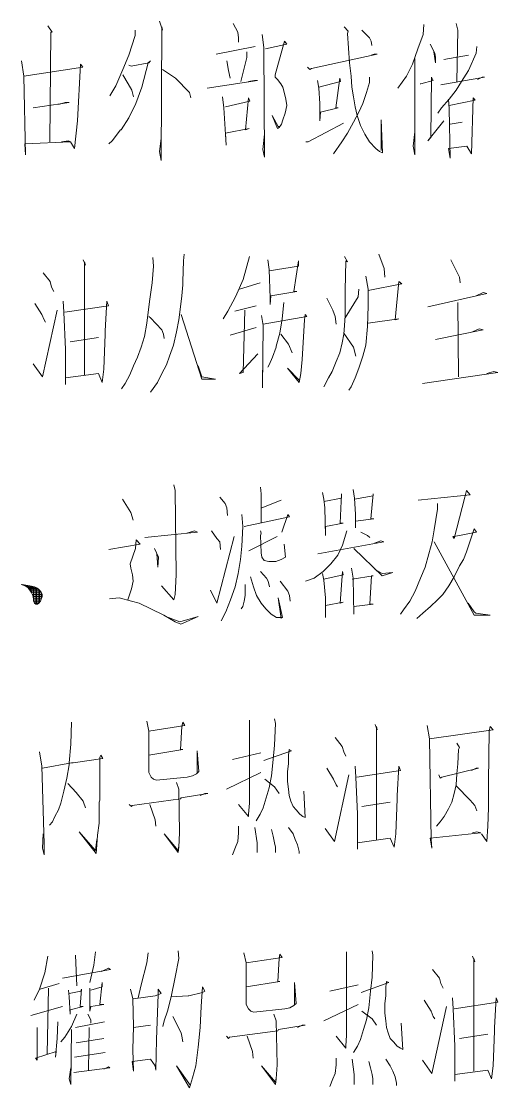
# Model space of a CAD drawing. Header units: millimetres. Extents: x 0 to 829, y 0 to 586.
# Drawn here: x 317.01 to 333.9, y 511.65 to 549.44 of the extents above; entities that cross this region are included whole.
import ezdxf

# ---------------------------------------------------------------- set-up
doc = ezdxf.new("R2010")
doc.units = ezdxf.units.MM

msp = doc.modelspace()

# ---------------------------------------------------------------- linework, layer by layer
at = {"color": 0, "lineweight": 0}
for points in [[(317.940972, 549.285583), (318.10325, 549.05275), (318.050333, 549.05275), (318.022111, 545.172194)], [(321.909722, 549.440806), (322.015556, 549.130361), (321.990861, 549.246778), (321.962639, 544.5125), (321.909722, 544.822944), (321.962639, 545.288611)], [(324.51675, 549.363194), (324.679028, 549.05275), (324.70725, 548.858722), (324.70725, 548.7035)], [(328.457278, 549.246778), (328.591333, 549.091556), (328.566639, 549.013944), (328.647778, 547.966194), (328.700694, 547.500528), (328.728917, 547.112472), (328.781833, 546.763222), (328.838278, 546.413972), (328.919417, 546.103528), (329.028778, 545.754278), (329.191056, 545.443833), (329.353333, 545.172194), (329.572056, 544.939361), (329.706111, 544.822944), (329.815472, 544.784139), (329.762556, 545.948306), (329.762556, 544.86175)], [(331.283028, 549.324389), (331.254806, 548.975139), (331.064306, 548.470667), (330.873806, 547.927389), (330.658611, 547.500528), (330.35875, 547.073667)], [(332.4225, 549.363194), (332.478944, 549.130361), (332.450722, 547.3065)], [(321.038361, 549.130361), (321.038361, 548.936333), (320.823167, 548.237833), (320.604444, 547.733361), (320.361028, 547.151278), (320.142306, 546.802028)], [(325.550389, 548.975139), (325.603306, 548.509472), (325.631528, 544.628917), (325.575083, 544.900556), (325.631528, 545.443833)], [(329.081694, 549.130361), (329.353333, 548.858722), (329.40625, 548.742306), (329.434472, 548.587083)], [(323.920556, 548.276639), (325.303444, 548.548278)], [(325.65975, 548.470667), (326.418222, 548.625889), (326.337083, 548.742306), (326.012528, 547.539333), (326.012528, 547.461722), (326.093667, 547.384111), (326.203028, 547.228889), (326.284167, 547.112472), (326.337083, 546.879639), (326.39, 546.685611), (326.418222, 546.452778), (326.365306, 546.181139), (326.284167, 545.948306), (326.227722, 545.793083), (326.146583, 545.676667), (326.093667, 545.637861), (325.903167, 546.103528), (326.118361, 545.715472), (326.174806, 545.715472)], [(331.498222, 548.625889), (331.664028, 548.315444), (331.688722, 548.160222), (331.688722, 547.966194), (331.635806, 548.35425)], [(333.156278, 548.548278), (333.131583, 548.315444), (332.859944, 547.694556), (332.613, 547.3065), (332.4225, 546.996056), (332.179083, 546.685611), (331.907444, 546.375167), (331.769861, 546.181139)], [(317.016694, 548.043806), (317.097833, 547.500528), (317.154278, 544.706528), (317.126056, 545.094583), (318.755889, 545.172194), (318.67475, 545.211), (318.431333, 545.172194), (318.755889, 545.172194), (318.893472, 544.939361), (319.002833, 545.9095), (319.108667, 547.927389), (319.189806, 547.810972), (317.097833, 547.500528)], [(320.823167, 547.888583), (320.904306, 547.849778), (321.528722, 547.966194), (321.581639, 548.043806), (321.5005, 547.966194), (321.281778, 547.112472), (321.066583, 546.530389), (320.823167, 546.025917), (320.551528, 545.599056), (320.523306, 545.599056), (320.223444, 545.211), (320.114083, 545.094583)], [(324.298028, 548.043806), (324.354472, 547.694556), (324.407389, 547.422917)], [(325.007111, 548.35425), (325.007111, 548.160222), (324.788389, 547.3065)], [(327.152, 547.810972), (327.233139, 547.733361), (327.289583, 547.772167), (329.624972, 548.276639), (329.515611, 548.276639), (329.40625, 548.237833)], [(330.954944, 548.121417), (330.954944, 544.706528), (330.902028, 545.016972), (330.954944, 545.521444)], [(332.859944, 548.237833), (331.988583, 548.082611)], [(322.015556, 547.733361), (322.477694, 547.422917), (322.968056, 546.918444), (323.020972, 546.724417)], [(320.604444, 547.539333), (320.794944, 547.228889), (320.929, 546.996056), (320.985444, 546.763222)], [(323.592472, 547.073667), (325.384583, 547.345306), (325.27875, 547.345306), (325.060028, 547.3065)], [(327.504778, 547.345306), (327.561222, 547.073667), (327.585917, 546.530389), (327.585917, 545.9095), (327.614139, 546.219944), (328.238556, 546.375167), (328.157417, 546.375167), (328.295, 547.422917), (328.319694, 547.3065), (327.561222, 547.112472)], [(329.353333, 547.461722), (329.353333, 547.267694), (329.243972, 546.918444), (329.109917, 546.530389), (328.972333, 546.219944), (328.781833, 545.870694), (328.566639, 545.482639), (328.376139, 545.172194), (328.076278, 544.745333)], [(331.145444, 547.228889), (331.173667, 547.228889), (331.607583, 547.345306), (331.554667, 547.461722), (331.526444, 545.327417), (331.417083, 545.211), (331.988583, 545.9095)], [(331.879222, 547.190083), (333.427917, 547.461722), (333.346778, 547.461722), (333.1845, 547.384111)], [(317.425917, 546.375167), (318.702972, 546.569194), (318.565389, 546.569194), (318.321972, 546.491583)], [(324.13575, 546.763222), (324.192194, 546.375167), (324.273333, 545.055778), (324.245111, 545.482639), (325.08825, 545.637861), (324.950667, 545.599056), (325.060028, 546.724417), (325.112944, 546.608), (324.245111, 546.413972)], [(332.150861, 546.685611), (332.179083, 546.336361), (332.207306, 544.590111), (332.150861, 544.939361), (332.8035, 545.016972), (332.965778, 544.745333), (333.022222, 546.724417), (333.103361, 546.646806), (332.179083, 546.452778)], [(327.099083, 545.172194), (327.180222, 545.172194), (328.429056, 545.831889)], [(332.641222, 545.870694), (332.207306, 545.793083)], [(319.196861, 540.991778), (319.278, 540.79775), (319.249778, 540.914167), (319.249778, 536.917194)], [(321.669833, 541.069389), (321.694528, 540.758944), (321.641611, 540.176861), (321.560472, 539.594778), (321.507556, 539.129111), (321.451111, 538.741056), (321.369972, 538.275389), (321.260611, 537.887333), (321.126556, 537.538083), (320.988972, 537.227639), (320.854917, 536.917194), (320.692639, 536.60675), (320.555056, 536.412722)], [(322.784611, 541.185806), (322.756389, 540.952972), (322.728167, 540.215667), (322.728167, 540.09925), (322.699944, 539.711194), (322.647028, 539.323139), (322.594111, 538.857472), (322.512972, 538.430611), (322.403611, 537.964944), (322.266028, 537.576889), (322.156667, 537.266444), (321.994389, 536.956), (321.832111, 536.645556), (321.588694, 536.296306)], [(325.091778, 541.108194), (324.876583, 540.293278), (324.604944, 539.672389), (324.333306, 539.167917), (324.1675, 538.896278)], [(325.744417, 540.991778), (325.797333, 540.642528), (325.825556, 539.633583), (325.825556, 539.40075), (325.853778, 539.711194), (326.778056, 539.866417), (326.668694, 539.866417), (326.830972, 540.952972), (326.830972, 540.758944), (325.797333, 540.603722)], [(328.460806, 541.108194), (328.570167, 540.914167), (328.51725, 540.952972), (328.489028, 539.905222), (328.489028, 539.439556), (328.489028, 539.012694), (328.460806, 538.663444), (328.436111, 538.353), (328.379667, 538.042556), (328.298528, 537.693306), (328.164472, 537.382861), (328.026889, 537.033611), (327.892833, 536.800778), (327.727028, 536.490333)], [(329.684944, 541.185806), (329.875444, 540.681333), (329.900139, 540.370889)], [(332.239056, 540.991778), (332.45425, 540.564917), (332.538917, 540.370889), (332.563611, 540.176861)], [(317.782222, 540.526111), (318.029167, 540.215667), (318.082083, 540.021639), (318.163222, 539.866417)], [(324.739, 539.944028), (325.472778, 540.176861)], [(329.222806, 540.409694), (329.303944, 539.944028), (329.303944, 539.361944), (329.275722, 538.624639), (329.222806, 537.964944), (329.113444, 537.576889), (328.979389, 537.150028), (328.841806, 536.800778), (328.70775, 536.490333), (328.623083, 536.373917)], [(329.303944, 539.905222), (330.499861, 540.138056), (330.3905, 540.215667), (330.256444, 538.857472), (330.3905, 538.896278), (329.303944, 538.741056)], [(328.979389, 539.944028), (328.951167, 539.672389), (328.489028, 538.935083)], [(331.424139, 539.323139), (333.516111, 539.788806), (333.378528, 539.827611), (333.135111, 539.711194)], [(317.485889, 539.439556), (317.729306, 539.0515), (317.810444, 538.857472), (317.866889, 538.779861)], [(318.491306, 539.517167), (318.516, 539.129111), (318.572444, 537.809722), (318.572444, 536.956), (318.572444, 536.567944), (318.572444, 536.800778), (319.740139, 536.956), (319.874194, 536.645556), (319.930639, 537.111222), (319.983556, 538.353), (319.983556, 538.469417), (320.04, 539.517167), (320.092917, 539.361944), (318.544222, 539.129111)], [(325.338722, 539.361944), (324.576722, 539.167917)], [(326.315917, 539.478361), (326.259472, 538.896278), (326.178333, 538.391806), (326.044278, 537.926139), (326.044278, 537.887333), (325.906694, 537.538083), (325.797333, 537.266444), (325.744417, 537.188833)], [(327.836389, 539.633583), (328.055111, 539.206722), (328.13625, 538.973889), (328.164472, 538.70225)], [(332.482472, 539.478361), (332.510694, 536.839583)], [(317.429444, 537.30525), (317.757528, 536.839583), (318.272583, 539.206722)], [(321.53225, 538.973889), (321.588694, 538.935083), (321.994389, 538.508222), (322.050833, 538.353), (322.075528, 538.197778)], [(322.67525, 539.0515), (323.409028, 536.761972), (323.461944, 536.761972), (323.895861, 536.761972), (323.409028, 536.839583), (323.271444, 537.227639)], [(324.9295, 539.206722), (324.876583, 536.994806), (324.739, 536.956), (325.391639, 537.6545)], [(325.525694, 539.012694), (325.582139, 538.663444), (325.553917, 536.451528), (325.553917, 536.761972), (325.553917, 537.072417)], [(325.582139, 538.70225), (327.130833, 538.973889), (327.074389, 539.0515), (327.049694, 538.857472), (326.968556, 537.460472), (326.912111, 536.956), (326.859194, 536.645556), (326.449972, 537.150028), (326.859194, 536.723167)], [(325.338722, 538.585833), (324.414444, 538.314194)], [(319.740139, 538.236583), (318.734722, 538.081361)], [(326.206556, 538.353), (326.478194, 538.00375), (326.615778, 537.693306)], [(328.436111, 538.391806), (328.788889, 537.887333), (328.870028, 537.576889)], [(331.695778, 538.158972), (333.378528, 538.508222), (333.244472, 538.547028), (333.001056, 538.430611)], [(331.233639, 536.60675), (333.897111, 536.994806), (333.759528, 537.033611), (333.516111, 536.956)], [(322.410667, 533.008417), (322.467111, 532.814389), (322.491806, 529.826361), (322.467111, 529.127861), (322.410667, 528.933833), (321.97675, 529.438306)], [(325.483361, 532.930806), (325.508056, 532.697972), (325.508056, 531.650222)], [(324.0405, 532.581556), (324.231, 532.348722), (324.287444, 532.1935), (324.312139, 531.921861)], [(327.681167, 532.736778), (327.737611, 532.503944), (327.765833, 532.1935), (327.790528, 531.223361), (327.790528, 531.533806), (328.414944, 531.650222), (328.309111, 531.650222), (328.362028, 532.697972), (328.362028, 532.54275), (327.737611, 532.426333)], [(328.77125, 532.853194), (328.824167, 532.54275), (328.852389, 531.960667), (328.852389, 531.495), (328.852389, 531.727833), (329.505028, 531.805444), (329.395667, 531.805444), (329.476806, 532.697972), (329.476806, 532.620361), (328.824167, 532.503944)], [(331.078417, 532.465139), (332.926972, 532.659167), (332.789389, 532.814389), (332.736472, 532.581556), (332.545972, 531.84425), (332.355472, 531.106944), (332.302556, 531.184556), (332.355472, 531.184556), (333.145694, 531.339778), (333.061028, 531.456194), (332.926972, 531.029333), (332.789389, 530.641278), (332.683556, 530.369639), (332.545972, 530.136806), (332.355472, 529.74875), (332.164972, 529.438306), (331.949778, 529.127861), (331.759278, 528.933833), (331.512333, 528.701), (331.240694, 528.468167), (331.0255, 528.274139)], [(320.590333, 532.503944), (320.890194, 532.038278), (320.971333, 531.766639)], [(325.536278, 532.1935), (326.217139, 532.465139)], [(331.759278, 532.348722), (331.759278, 532.154694), (331.649917, 531.417389), (331.568778, 530.990528), (331.459417, 530.563667), (331.325361, 530.098), (331.159556, 529.709944), (330.969056, 529.244278), (330.782083, 528.895028), (330.563361, 528.584583), (330.454, 528.429361)], [(324.830722, 531.960667), (324.855417, 531.533806), (324.830722, 530.835306), (324.774278, 530.369639), (324.693139, 529.865167), (324.583778, 529.3995), (324.4215, 528.933833), (324.259222, 528.506972), (324.096944, 528.196528)], [(324.911861, 531.533806), (326.513472, 531.883056), (326.460556, 531.960667), (326.241833, 531.339778)], [(321.380556, 531.14575), (323.253806, 531.339778), (323.144444, 531.378583), (322.872806, 531.300972)], [(323.744167, 531.378583), (323.934667, 531.106944), (324.0405, 530.990528), (324.068722, 530.718889)], [(325.483361, 531.378583), (325.508056, 531.300972), (325.483361, 531.223361), (325.508056, 530.602472), (325.536278, 530.44725), (325.617417, 530.330833), (325.779694, 530.292028), (326.026639, 530.292028), (326.217139, 530.369639), (326.379417, 530.44725), (326.322972, 530.912917)], [(328.552528, 531.378583), (328.39025, 530.874111), (328.227972, 530.524861), (327.981028, 530.214417), (327.709389, 529.942778), (327.384833, 529.709944), (327.084972, 529.593528)], [(320.1035, 530.718889), (321.21475, 530.912917), (321.080694, 531.068139), (321.052472, 530.757694), (320.861972, 530.214417), (320.890194, 530.059194), (320.943111, 529.826361), (320.971333, 529.593528), (320.918417, 529.321889), (320.780833, 528.933833)], [(323.715944, 529.283083), (323.934667, 528.817417), (324.559083, 531.184556)], [(326.079556, 531.184556), (325.074139, 530.680083)], [(327.518889, 530.563667), (329.857806, 530.990528), (329.748444, 531.029333), (329.529722, 530.951722)], [(329.042889, 531.339778), (329.286306, 531.223361), (329.367444, 531.14575)], [(321.733333, 530.757694), (321.867389, 530.44725), (321.842694, 530.098), (321.814472, 530.563667)], [(328.795944, 530.757694), (329.801361, 529.787556), (330.182361, 529.903972), (329.801361, 529.865167), (329.529722, 530.020389)], [(331.649917, 530.990528), (333.061028, 528.390556), (333.632528, 528.390556), (333.117472, 528.468167), (333.061028, 528.506972), (332.845833, 528.817417)], [(325.483361, 529.942778), (325.698556, 529.709944), (325.755, 529.593528), (325.807917, 529.3995)], [(327.681167, 529.865167), (327.737611, 529.632333), (327.790528, 529.011444), (327.790528, 528.895028), (327.790528, 528.312944), (327.790528, 528.739806), (328.414944, 528.856222), (328.309111, 528.817417), (328.39025, 529.942778), (328.414944, 529.826361), (327.737611, 529.671139)], [(328.714806, 530.059194), (328.77125, 529.709944), (328.795944, 528.429361), (328.795944, 528.701), (329.476806, 528.778611), (329.367444, 528.778611), (329.420361, 529.787556), (329.476806, 529.787556), (328.743028, 529.671139)], [(325.130583, 529.74875), (325.236417, 529.3995), (325.345778, 529.089056), (325.508056, 528.817417), (325.673861, 528.623389), (325.860833, 528.429361), (326.051333, 528.312944), (326.188917, 528.312944), (326.270056, 528.312944), (326.107778, 529.011444), (326.217139, 528.274139)], [(326.188917, 529.593528), (326.460556, 529.244278), (326.513472, 529.089056), (326.541694, 528.895028)], [(317.030806, 529.477111), (317.302444, 529.438306), (317.46825, 529.3995), (317.549389, 529.360694), (317.602306, 529.321889), (317.655222, 529.283083), (317.711667, 529.205472), (317.739889, 529.127861), (317.739889, 529.05025), (317.683444, 528.895028), (317.630528, 528.817417), (317.574083, 528.778611), (317.521167, 528.778611), (317.46825, 528.817417), (317.440028, 528.895028), (317.440028, 528.972639), (317.411806, 529.089056), (317.358889, 529.205472), (317.249528, 529.360694), (317.140167, 529.438306), (317.006111, 529.477111)], [(317.140167, 529.438306), (317.27775, 529.438306)], [(317.221306, 529.3995), (317.221306, 529.438306)], [(317.440028, 529.3995), (317.221306, 529.3995)], [(317.249528, 529.360694), (317.549389, 529.360694)], [(317.27775, 529.438306), (317.27775, 529.321889)], [(317.602306, 529.321889), (317.27775, 529.321889)], [(317.330667, 529.244278), (317.330667, 529.3995)], [(317.330667, 529.283083), (317.630528, 529.283083)], [(317.711667, 529.205472), (317.358889, 529.205472)], [(317.383583, 529.3995), (317.383583, 529.166667)], [(317.411806, 529.127861), (317.739889, 529.127861)], [(317.440028, 528.895028), (317.440028, 529.3995)], [(317.492944, 529.360694), (317.492944, 528.817417)], [(317.549389, 528.778611), (317.549389, 529.360694)], [(317.602306, 529.321889), (317.602306, 528.817417)], [(317.655222, 528.856222), (317.655222, 529.283083)], [(317.711667, 529.205472), (317.711667, 528.972639)], [(324.940083, 529.477111), (324.940083, 529.089056), (324.911861, 528.895028), (324.855417, 528.701), (324.8025, 528.623389)], [(317.739889, 529.05025), (317.440028, 529.05025)], [(317.440028, 528.972639), (317.711667, 528.972639)], [(317.683444, 528.895028), (317.440028, 528.895028)], [(317.46825, 528.817417), (317.630528, 528.817417)], [(320.128194, 528.972639), (320.480972, 529.011444), (320.918417, 528.895028), (321.190056, 528.817417), (321.59575, 528.623389), (322.057889, 528.390556), (322.467111, 528.157722), (322.657611, 528.080111), (323.282028, 528.35175), (322.629389, 528.157722), (322.220167, 528.312944)], [(318.787639, 524.598194), (318.762944, 523.822083), (318.7065, 523.162389), (318.7065, 523.084778), (318.625361, 522.619111), (318.516, 522.153444), (318.410167, 521.726583), (318.3255, 521.49375), (318.191444, 521.260917), (318.110306, 521.066889), (318.000944, 520.950472)], [(321.451111, 524.637), (321.53225, 524.28775), (321.53225, 522.813139), (321.613389, 522.657917), (321.694528, 522.580306), (321.803889, 522.5415), (322.890444, 522.657917), (323.080944, 522.696722), (323.218528, 522.774333), (323.299667, 522.851944), (323.243222, 523.58925), (323.243222, 522.813139)], [(321.53225, 524.28775), (322.809306, 524.481778), (322.728167, 524.598194), (322.699944, 524.442972), (322.647028, 523.628056), (322.728167, 523.628056), (321.53225, 523.434028)], [(325.091778, 524.675806), (325.091778, 522.231056), (325.091778, 521.726583), (325.067083, 521.338528), (325.067083, 521.260917), (324.710778, 521.687778)], [(325.987833, 524.714611), (326.016056, 524.559389), (325.987833, 523.783278), (325.934917, 523.278806), (325.882, 522.696722), (325.797333, 522.269861), (325.6915, 521.920611), (325.582139, 521.571361), (325.472778, 521.338528), (325.338722, 521.105694)], [(329.547361, 524.520583), (329.6285, 524.326556), (329.603806, 524.442972), (329.603806, 520.446)], [(331.395917, 524.481778), (331.477056, 524.016111), (331.5335, 520.446), (331.558194, 520.135556), (331.505278, 520.484806), (333.297389, 520.678833), (333.163333, 520.717639), (333.001056, 520.678833)], [(331.477056, 524.016111), (333.731306, 524.326556), (333.625472, 524.442972), (333.59725, 524.28775), (333.569028, 522.502694), (333.569028, 521.571361), (333.544333, 520.911667), (333.516111, 520.368389), (333.325611, 520.640028)], [(328.13625, 524.054917), (328.379667, 523.744472), (328.436111, 523.550444), (328.51725, 523.395222)], [(332.45425, 523.860889), (332.538917, 523.705667), (332.510694, 523.628056), (332.482472, 523.123583), (332.45425, 522.774333), (332.429556, 522.386278), (332.348417, 522.075833), (332.267278, 521.765389), (332.157917, 521.532556), (331.995639, 521.260917), (331.858056, 521.066889), (331.724, 520.911667)], [(317.648167, 523.550444), (317.729306, 523.045972), (317.810444, 520.290778), (317.810444, 519.902722), (317.757528, 520.135556), (317.782222, 520.640028)], [(324.495583, 523.278806), (325.501, 523.511639)], [(325.610361, 523.24), (326.587556, 523.58925), (326.506417, 523.628056), (326.478194, 523.434028), (326.478194, 523.123583), (326.449972, 522.851944), (326.449972, 522.502694), (326.478194, 522.231056), (326.506417, 521.998222), (326.559333, 521.804194), (326.640472, 521.610167), (326.749833, 521.49375), (326.887417, 521.338528), (326.99325, 521.260917), (327.074389, 521.222111), (327.021472, 522.153444)], [(317.757528, 522.968361), (318.787639, 523.162389), (318.844083, 523.162389), (319.902417, 523.317611), (319.821278, 523.434028), (319.793056, 523.356417), (319.793056, 522.5415), (319.793056, 521.843), (319.768361, 521.765389), (319.768361, 521.105694), (319.768361, 521.028083), (319.711917, 520.601222), (319.687222, 520.251972), (319.659, 519.941528), (319.059278, 520.717639), (319.630778, 520.057944), (319.687222, 520.446)], [(324.276861, 522.231056), (325.501, 522.813139)], [(327.783472, 520.834056), (328.108028, 520.368389), (328.623083, 522.735528)], [(327.836389, 522.968361), (328.079806, 522.580306), (328.164472, 522.386278), (328.217389, 522.308667)], [(328.841806, 523.045972), (328.870028, 522.657917), (328.922944, 521.338528), (328.922944, 520.484806), (328.922944, 520.09675), (328.922944, 520.329583), (330.090639, 520.484806), (330.228222, 520.174361), (330.281139, 520.640028), (330.337583, 521.881806), (330.337583, 521.998222), (330.3905, 523.045972), (330.446944, 522.89075), (328.89825, 522.657917)], [(331.805139, 522.735528), (331.858056, 522.619111), (331.910972, 522.657917), (333.21625, 522.968361), (333.135111, 522.968361), (332.972833, 522.89075)], [(318.653583, 522.425083), (318.953444, 522.114639), (319.196861, 521.804194), (319.278, 521.571361), (319.225083, 521.726583)], [(322.512972, 522.463889), (322.594111, 522.231056), (322.618806, 520.678833), (322.594111, 520.174361), (322.565889, 519.980333), (322.075528, 520.640028), (322.565889, 520.057944), (322.594111, 520.213167)], [(325.635056, 522.580306), (325.987833, 522.308667), (326.153639, 522.075833)], [(332.429556, 522.347472), (332.916389, 521.843), (333.082194, 521.648972), (333.163333, 521.454944)], [(320.826694, 521.687778), (320.907833, 521.610167), (320.936056, 521.648972), (322.647028, 521.881806), (322.67525, 521.920611), (323.624222, 522.075833), (323.518389, 522.075833), (323.352583, 521.998222)], [(321.560472, 521.687778), (321.750972, 521.1445), (321.779194, 520.911667)], [(330.090639, 521.765389), (329.085222, 521.610167)], [(324.710778, 520.911667), (324.710778, 520.678833), (324.686083, 520.368389), (324.604944, 520.174361), (324.495583, 519.902722)], [(325.282278, 520.872861), (325.363417, 520.329583), (325.363417, 520.09675), (325.363417, 519.980333)], [(325.882, 520.79525), (325.934917, 520.562417), (325.987833, 520.329583), (326.016056, 520.174361), (326.016056, 519.980333)], [(326.478194, 520.872861), (326.640472, 520.640028), (326.721611, 520.446), (326.80275, 520.251972), (326.859194, 520.019139), (326.859194, 519.941528)], [(317.948028, 516.304389), (317.838667, 515.722306), (317.648167, 515.140222), (317.457667, 514.752167)], [(318.925222, 516.343194), (318.978139, 515.256639)], [(319.630778, 516.459611), (319.577861, 515.993944), (319.440278, 515.373056)], [(321.507556, 516.420806), (321.451111, 516.071556), (321.260611, 515.295444), (321.15125, 514.829778)], [(322.565889, 516.498417), (322.594111, 516.226778), (322.456528, 515.567083), (322.322472, 514.868583), (322.184889, 514.364111), (322.075528, 514.014861), (322.022611, 513.820833)], [(324.901278, 516.420806), (324.982417, 516.071556), (324.982417, 514.596944), (325.067083, 514.441722), (325.148222, 514.364111), (325.254056, 514.325306), (326.344139, 514.441722), (326.531111, 514.480528), (326.668694, 514.558139), (326.749833, 514.63575), (326.696917, 515.373056), (326.696917, 514.596944)], [(324.982417, 516.071556), (326.259472, 516.265583), (326.178333, 516.382), (326.153639, 516.226778), (326.097194, 515.411861), (326.178333, 515.411861), (324.982417, 515.217833)], [(328.541944, 516.459611), (328.541944, 514.014861), (328.541944, 513.510389), (328.51725, 513.122333), (328.51725, 513.044722), (328.164472, 513.471583)], [(329.441528, 516.498417), (329.466222, 516.343194), (329.441528, 515.567083), (329.385083, 515.062611), (329.332167, 514.480528), (329.251028, 514.053667), (329.141667, 513.704417), (329.032306, 513.355167), (328.922944, 513.122333), (328.788889, 512.8895)], [(333.001056, 516.304389), (333.082194, 516.110361), (333.053972, 516.226778), (333.053972, 512.229806)], [(318.463083, 515.528278), (320.174056, 515.838722), (320.092917, 515.877528), (319.8495, 515.761111)], [(331.586417, 515.838722), (331.829833, 515.528278), (331.886278, 515.33425), (331.967417, 515.179028)], [(317.676389, 515.140222), (318.353722, 515.33425)], [(317.972722, 515.179028), (317.919806, 512.850694)], [(318.681806, 515.101417), (318.7065, 514.868583), (318.734722, 514.247694), (318.734722, 514.402917), (319.196861, 514.519333), (319.0875, 514.519333), (319.140417, 515.140222), (319.115722, 515.062611), (318.7065, 514.985)], [(319.440278, 515.179028), (319.440278, 514.364111), (319.4685, 514.519333), (319.930639, 514.596944), (319.793056, 514.596944), (319.874194, 515.373056), (319.874194, 515.217833), (319.4685, 515.101417)], [(320.879611, 515.140222), (320.964278, 514.790972), (320.988972, 513.820833), (320.964278, 513.005917), (320.988972, 512.229806), (320.936056, 512.579056), (321.588694, 512.656667), (321.750972, 512.423833), (321.779194, 512.268611), (321.803889, 513.355167), (321.860333, 514.946194), (321.860333, 515.140222), (321.969694, 514.985), (321.750972, 514.907389), (320.988972, 514.790972)], [(322.322472, 514.868583), (322.918667, 514.907389), (322.946889, 514.907389), (323.433722, 515.023806), (323.518389, 515.062611), (323.433722, 515.217833), (323.380806, 514.519333), (323.352583, 513.782028), (323.271444, 513.083528), (323.190306, 512.423833), (323.080944, 511.996972), (322.971583, 511.647722), (322.512972, 512.423833), (322.999806, 511.725333)], [(327.94575, 515.062611), (328.951167, 515.295444)], [(329.060528, 515.023806), (330.037722, 515.373056), (329.956583, 515.411861), (329.928361, 515.217833), (329.928361, 514.907389), (329.900139, 514.63575), (329.900139, 514.2865), (329.928361, 514.014861), (329.956583, 513.782028), (330.0095, 513.588), (330.090639, 513.393972), (330.2, 513.277556), (330.337583, 513.122333), (330.446944, 513.044722), (330.528083, 513.005917), (330.471639, 513.93725)], [(331.286556, 514.752167), (331.5335, 514.364111), (331.614639, 514.170083), (331.667556, 514.092472)], [(332.291972, 514.829778), (332.320194, 514.441722), (332.373111, 513.122333), (332.373111, 512.268611), (332.373111, 511.880556), (332.373111, 512.113389), (333.544333, 512.268611), (333.678389, 511.958167), (333.731306, 512.423833), (333.78775, 513.665611), (333.78775, 513.782028), (333.840667, 514.829778), (333.897111, 514.674556), (332.348417, 514.441722)], [(318.463083, 514.519333), (317.348306, 514.208889)], [(327.727028, 514.014861), (328.951167, 514.596944)], [(329.085222, 514.364111), (329.441528, 514.092472), (329.603806, 513.859639)], [(331.233639, 512.617861), (331.558194, 512.152194), (332.076778, 514.519333)], [(318.978139, 514.247694), (318.787639, 513.820833), (318.544222, 513.432778), (318.410167, 513.277556)], [(319.359139, 514.247694), (319.4685, 514.053667), (319.4685, 513.93725)], [(322.375389, 514.170083), (322.67525, 513.588), (322.699944, 513.471583), (322.728167, 513.277556)], [(325.963139, 514.247694), (326.044278, 514.014861), (326.0725, 512.462639), (326.044278, 511.958167), (326.016056, 511.764139), (325.525694, 512.423833), (326.016056, 511.84175), (326.044278, 511.996972)], [(317.567028, 513.782028), (317.567028, 512.617861), (317.510583, 512.695472), (318.244361, 512.928306), (318.219667, 512.734278), (318.272583, 513.393972), (318.300806, 513.976056)], [(318.787639, 513.704417), (318.762944, 511.764139), (318.7065, 511.958167), (318.762944, 512.346222)], [(318.925222, 513.782028), (319.958861, 513.976056)], [(319.415583, 513.782028), (319.387361, 512.268611)], [(320.988972, 513.782028), (321.588694, 513.859639)], [(324.276861, 513.471583), (324.358, 513.393972), (324.386222, 513.432778), (326.097194, 513.665611), (326.125417, 513.704417), (327.074389, 513.859639), (326.968556, 513.859639), (326.80275, 513.782028)], [(318.953444, 513.23875), (319.930639, 513.393972)], [(325.010639, 513.471583), (325.201139, 512.928306), (325.229361, 512.695472)], [(333.544333, 513.549194), (332.538917, 513.393972)], [(319.983556, 512.8895), (318.897, 512.734278)], [(328.164472, 512.695472), (328.164472, 512.462639), (328.13625, 512.152194), (328.055111, 511.958167), (327.94575, 511.686528)], [(328.732444, 512.656667), (328.813583, 512.113389), (328.813583, 511.880556), (328.813583, 511.764139)], [(329.332167, 512.579056), (329.385083, 512.346222), (329.441528, 512.113389), (329.466222, 511.958167), (329.466222, 511.764139)], [(329.928361, 512.656667), (330.090639, 512.423833), (330.175306, 512.229806), (330.256444, 512.035778), (330.309361, 511.802944), (330.309361, 511.725333)], [(318.868778, 512.191), (320.145833, 512.346222), (320.092917, 512.385028), (319.930639, 512.307417)]]:
    msp.add_lwpolyline(points, dxfattribs=at)

doc.saveas('drawing.dxf')
